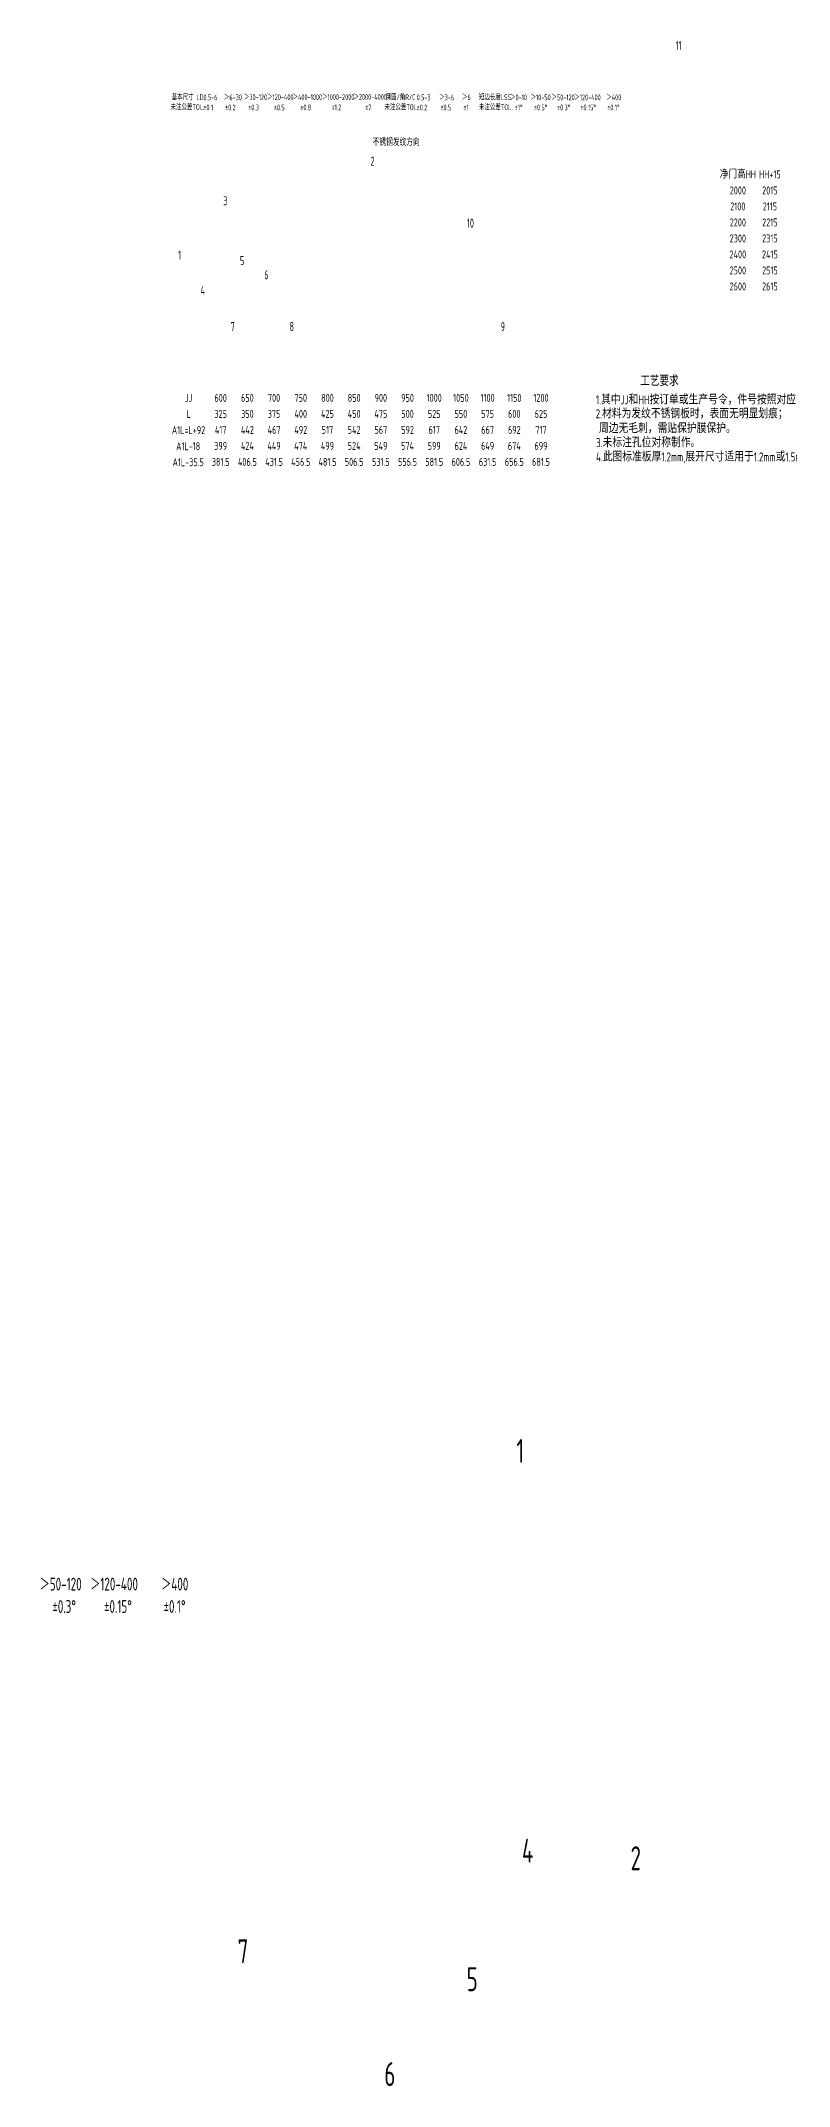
# Model space of a CAD drawing. Header units: inches. Extents: x 14216 to 120088, y -29410 to 23559.
# Drawn here: x 19428 to 19848, y 6124 to 7274 of the extents above; entities that cross this region are included whole.
import ezdxf
from ezdxf.enums import TextEntityAlignment as Align

# ---------------------------------------------------------------- set-up
doc = ezdxf.new("R2010")
doc.units = ezdxf.units.IN
doc.header["$LTSCALE"] = 0.3
doc.header["$MEASUREMENT"] = 0
for name, color, linetype in [('2', 2, 'Continuous'), ('2细实线', 2, 'Continuous'), ('6', 3, 'Continuous'), ('7', 4, 'Continuous')]:
    doc.layers.add(name, color=color, linetype=linetype)
doc.styles.add('HZ', font='isocp2.shx', dxfattribs={"width": 0.7, "bigfont": 'hztxt.shx'})

msp = doc.modelspace()

# ---------------------------------------------------------------- texts
at = {"layer": '2', "color": 6, "style": 'HZ', "width": 0.7}
msp.add_text('不锈钢发纹方向', height=4, dxfattribs=at).set_placement((19614.52, 7215.093))
at = {"layer": '2细实线', "style": 'HZ', "width": 0.8}
for s, p in [('净门高HH', (19819.721, 7199.045)), ('HH+15', (19837.721, 7199.045)), ('2000', (19819.721, 7190.045)), ('2015', (19837.721, 7190.045)), ('2100', (19819.721, 7181.045)), ('2115', (19837.721, 7181.045)), ('2200', (19819.721, 7172.045)), ('2215', (19837.721, 7172.045)), ('2400', (19819.721, 7154.045)), ('2300', (19819.721, 7163.045)), ('2415', (19837.721, 7154.045)), ('2315', (19837.721, 7163.045)), ('2500', (19819.721, 7145.045)), ('2515', (19837.721, 7145.045)), ('2600', (19819.721, 7136.045)), ('2615', (19837.721, 7136.045)), ('JJ', (19511.109, 7073.38)), ('600', (19529.109, 7073.38)), ('650', (19544.109, 7073.38)), ('700', (19559.109, 7073.38)), ('750', (19574.109, 7073.38)), ('800', (19589.109, 7073.38)), ('850', (19604.109, 7073.38)), ('900', (19619.109, 7073.38)), ('950', (19634.109, 7073.38)), ('1000', (19649.109, 7073.38)), ('1050', (19664.109, 7073.38)), ('1100', (19679.109, 7073.38)), ('1150', (19694.109, 7073.38)), ('1200', (19709.109, 7073.38)), ('L', (19511.109, 7064.38)), ('325', (19529.109, 7064.38)), ('350', (19544.109, 7064.38)), ('375', (19559.109, 7064.38)), ('400', (19574.109, 7064.38)), ('425', (19589.109, 7064.38)), ('450', (19604.109, 7064.38)), ('475', (19619.109, 7064.38)), ('500', (19634.109, 7064.38)), ('525', (19649.109, 7064.38)), ('550', (19664.109, 7064.38)), ('575', (19679.109, 7064.38)), ('600', (19694.109, 7064.38)), ('625', (19709.109, 7064.38)), ('A1L=L+92', (19511.046, 7055.235)), ('417', (19529.109, 7055.38)), ('442', (19544.109, 7055.38)), ('467', (19559.109, 7055.38)), ('492', (19574.109, 7055.38)), ('517', (19589.109, 7055.38)), ('542', (19604.109, 7055.38)), ('567', (19619.109, 7055.38)), ('592', (19634.109, 7055.38)), ('617', (19649.109, 7055.38)), ('642', (19664.109, 7055.38)), ('667', (19679.109, 7055.38)), ('692', (19694.109, 7055.38)), ('717', (19709.109, 7055.38)), ('A1L-35.5', (19510.843, 7037.197)), ('A1L-18', (19510.843, 7046.197)), ('381.5', (19529.109, 7037.38)), ('399', (19529.109, 7046.38)), ('406.5', (19544.109, 7037.38)), ('424', (19544.109, 7046.38)), ('431.5', (19559.109, 7037.38)), ('449', (19559.109, 7046.38)), ('456.5', (19574.109, 7037.38)), ('474', (19574.109, 7046.38)), ('481.5', (19589.109, 7037.38)), ('499', (19589.109, 7046.38)), ('506.5', (19604.109, 7037.38)), ('524', (19604.109, 7046.38)), ('531.5', (19619.109, 7037.38)), ('549', (19619.109, 7046.38)), ('556.5', (19634.109, 7037.38)), ('574', (19634.109, 7046.38)), ('581.5', (19649.109, 7037.38)), ('599', (19649.109, 7046.38)), ('606.5', (19664.109, 7037.38)), ('624', (19664.109, 7046.38)), ('631.5', (19679.109, 7037.38)), ('649', (19679.109, 7046.38)), ('656.5', (19694.109, 7037.38)), ('674', (19694.109, 7046.38)), ('681.5', (19709.109, 7037.38)), ('699', (19709.109, 7046.38))]:
    msp.add_text(s, height=4.5, dxfattribs=at).set_placement(p, align=Align.MIDDLE_CENTER)
at = {"layer": '2细实线', "color": 6, "style": 'HZ', "width": 0.8}
for s, p in [('1.其中JJ和HH按订单或生产号令，件号按照对应的对照表。', (19739.966, 7069.741)), ('2.材料为发纹不锈钢板时，表面无明显划痕；', (19739.843, 7061.876)), ('3.未标注孔位对称制作。', (19740.081, 7045.657)), ('周边无毛刺，需贴保护膜保护。', (19741.678, 7053.618)), ('4.此图标准板厚1.2mm,展开尺寸适用于1.2mm或1.5mm板厚。', (19739.994, 7037.648))]:
    msp.add_text(s, height=5.08252, dxfattribs=at).set_placement(p)
at = {"layer": '6', "style": 'HZ', "width": 0.7}
for s, p in [('未注公差TOL.', (19500.92, 7235.216)), ('基本尺寸 LD.', (19501.56, 7240.838)), ('0.5-6', (19519.413, 7240.76)), ('%%P0.1', (19519.413, 7235.072)), ('＞6-30', (19530.904, 7240.76)), ('%%P0.2', (19531.601, 7235.072)), ('＞30-120', (19542.187, 7240.86)), ('%%P0.3', (19544.601, 7235.072)), ('＞120-400', (19555.159, 7240.902)), ('%%P0.5', (19559.019, 7235.114)), ('＞400-1000', (19569.513, 7240.902)), ('%%P0.8', (19573.861, 7235.114)), ('＞1000-2000', (19586.077, 7240.943)), ('%%P1.2', (19591.416, 7235.155)), ('＞2000-4000', (19603.715, 7240.984)), ('%%P2', (19610.391, 7235.196)), ('未注公差TOL.', (19621.158, 7235.216)), ('倒圆/角R/C', (19621.798, 7240.838)), ('0.5-3', (19639.245, 7240.76)), ('%%P0.2', (19639.245, 7235.072)), ('＞3-6', (19651.863, 7240.76)), ('%%P0.5', (19652.625, 7235.072)), ('＞6', (19664.737, 7240.86)), ('%%P1', (19665.521, 7235.072)), ('未注公差TOL.', (19674.219, 7235.216)), ('短边长度LSS.', (19674.213, 7240.838)), ('＞0-10', (19691.721, 7240.76)), ('%%P1%%D', (19694.326, 7235.072)), ('＞10-50', (19703.221, 7240.76)), ('%%P0.5%%D', (19705.147, 7235.072)), ('＞50-120', (19714.976, 7240.76)), ('%%P0.3%%D', (19718.122, 7235.072)), ('＞120-400', (19727.798, 7240.76)), ('%%P0.15%%D', (19731.225, 7235.072)), ('＞400', (19745.796, 7240.76)), ('%%P0.1%%D', (19746.326, 7235.072))]:
    msp.add_text(s, height=3.25, dxfattribs=at).set_placement(p)
at = {"layer": '6', "color": 2, "style": 'HZ', "width": 0.7}
for s, p in [('＞50-120', (19427.525, 6402.638)), ('＞120-400', (19455.931, 6402.638)), ('＞400', (19495.803, 6402.638)), ('%%P0.3%%D', (19434.495, 6390.038)), ('%%P0.15%%D', (19463.524, 6390.038)), ('%%P0.1%%D', (19496.978, 6390.038))]:
    msp.add_text(s, height=7.2, dxfattribs=at).set_placement(p)
at = {"layer": '7', "style": 'HZ', "width": 0.7}
for s, height, p in [('11', 5.0961, (19784.769, 7269.035)), ('2', 5.096, (19613.345, 7203.949)), ('3', 5.096, (19530.537, 7181.688)), ('10', 5.0961, (19667.51, 7169.09)), ('1', 5.096, (19505.282, 7151.135)), ('5', 5.096, (19539.918, 7148.012)), ('6', 5.096, (19553.618, 7140.054)), ('4', 5.096, (19517.787, 7131.378)), ('7', 5.096, (19534.699, 7110.867)), ('8', 5.096, (19567.787, 7110.958)), ('9', 5.096, (19686.439, 7110.841)), ('1', 13.5, (19695.36, 6474.343)), ('4', 13.5, (19698.415, 6249.563)), ('2', 13.5, (19759.469, 6245.319)), ('7', 13.5, (19538.686, 6193.03)), ('5', 13.5, (19667.368, 6177.289)), ('6', 13.5, (19621.109, 6123.92))]:
    msp.add_text(s, height=height, dxfattribs=at).set_placement(p)
at = {"layer": '7', "color": 3, "style": 'HZ', "width": 0.75}
msp.add_text('工艺要求', height=6, dxfattribs=at).set_placement((19764.865, 7080.045))

doc.saveas('drawing.dxf')
